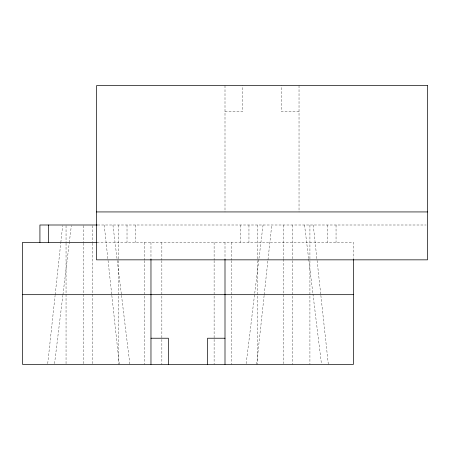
<?xml version="1.0" encoding="UTF-8"?>
<svg xmlns="http://www.w3.org/2000/svg" width="450" height="450" viewBox="0 0 450 450"><rect width="100%" height="100%" fill="white"/><g stroke="black" fill="none" stroke-linecap="round" stroke-linejoin="round"><path stroke-width="0.34" stroke-dasharray="2.25 1.69" d="M47.717 363.656L55.108 295.374M55.181 294.677L60.761 243.118M60.84 242.421L62.651 225.697M256.674 364.354L264.139 295.374M264.212 294.677L267.913 260.533M267.986 259.841L271.755 225M54.546 363.656L62.865 295.374M62.949 294.677L69.227 243.118M69.311 242.421L71.347 225.697M246.161 363.656L254.649 293.979M254.734 293.282L258.891 259.144M258.975 258.446L263.048 225M225 111.774L242.421 111.774L242.421 85.646M299.031 111.774L281.616 111.774L281.616 85.646M97.678 225L426.105 225M96.992 242.421L353.469 242.421L353.469 258.536M304.532 225L308.604 258.446M308.689 259.144L312.851 293.282M312.936 293.979L321.418 363.656M112.922 225L117.163 259.841M117.248 260.533L121.404 294.677M121.489 295.374L129.892 364.354M313.245 225L317.014 259.841M317.087 260.533L320.788 294.677M320.861 295.374L328.326 364.354M104.209 225L107.983 259.841M108.056 260.533L111.752 294.677M111.831 295.374L119.295 364.354M336.049 225L336.049 242.421M327.341 225L327.341 242.421M309.921 225L309.921 260.016M309.921 260.713L309.921 364.354M299.031 85.646L299.031 211.933M292.5 225L292.5 260.016M292.5 260.713L292.5 364.354M283.793 225L283.793 258.615M283.793 259.312L283.793 363.656M257.659 225L257.659 260.016M257.659 260.713L257.659 364.354M248.951 225L248.951 242.421M240.244 225L240.244 242.421M231.531 242.421L231.531 259.937M231.531 260.64L231.531 364.354M225 85.646L225 211.933M225 242.421L225 258.536M214.116 242.421L214.116 259.937M214.116 260.64L214.116 364.354M161.854 242.421L161.854 259.937M161.854 260.64L161.854 364.354M150.969 242.421L150.969 258.536M144.433 242.421L144.433 259.937M144.433 260.64L144.433 364.354M135.726 225L135.726 242.421M127.018 225L127.018 242.421M118.305 225L118.305 260.016M118.305 260.713L118.305 364.354M92.177 225.697L92.177 242.505M92.177 243.208L92.177 364.354M83.469 225.697L83.469 242.505M83.469 243.208L83.469 364.354M66.049 225.697L66.049 242.505M66.049 243.208L66.049 364.354"/><path stroke-width="0.67" d="M96.531 211.933L427.5 211.933M97.296 225L39.921 225L39.921 242.421M96.992 242.421L22.5 242.421L22.5 364.354L353.469 364.354L353.469 259.239M22.5 294.677L353.469 294.677M150.969 338.226L168.384 338.226L168.384 364.354M225 338.226L207.579 338.226L207.579 364.354M225 259.206L225 364.354M150.969 259.206L150.969 364.354M48.628 225L48.628 242.421M427.5 85.646L96.531 85.646L96.531 259.841L427.5 259.841L427.5 85.646"/></g></svg>
